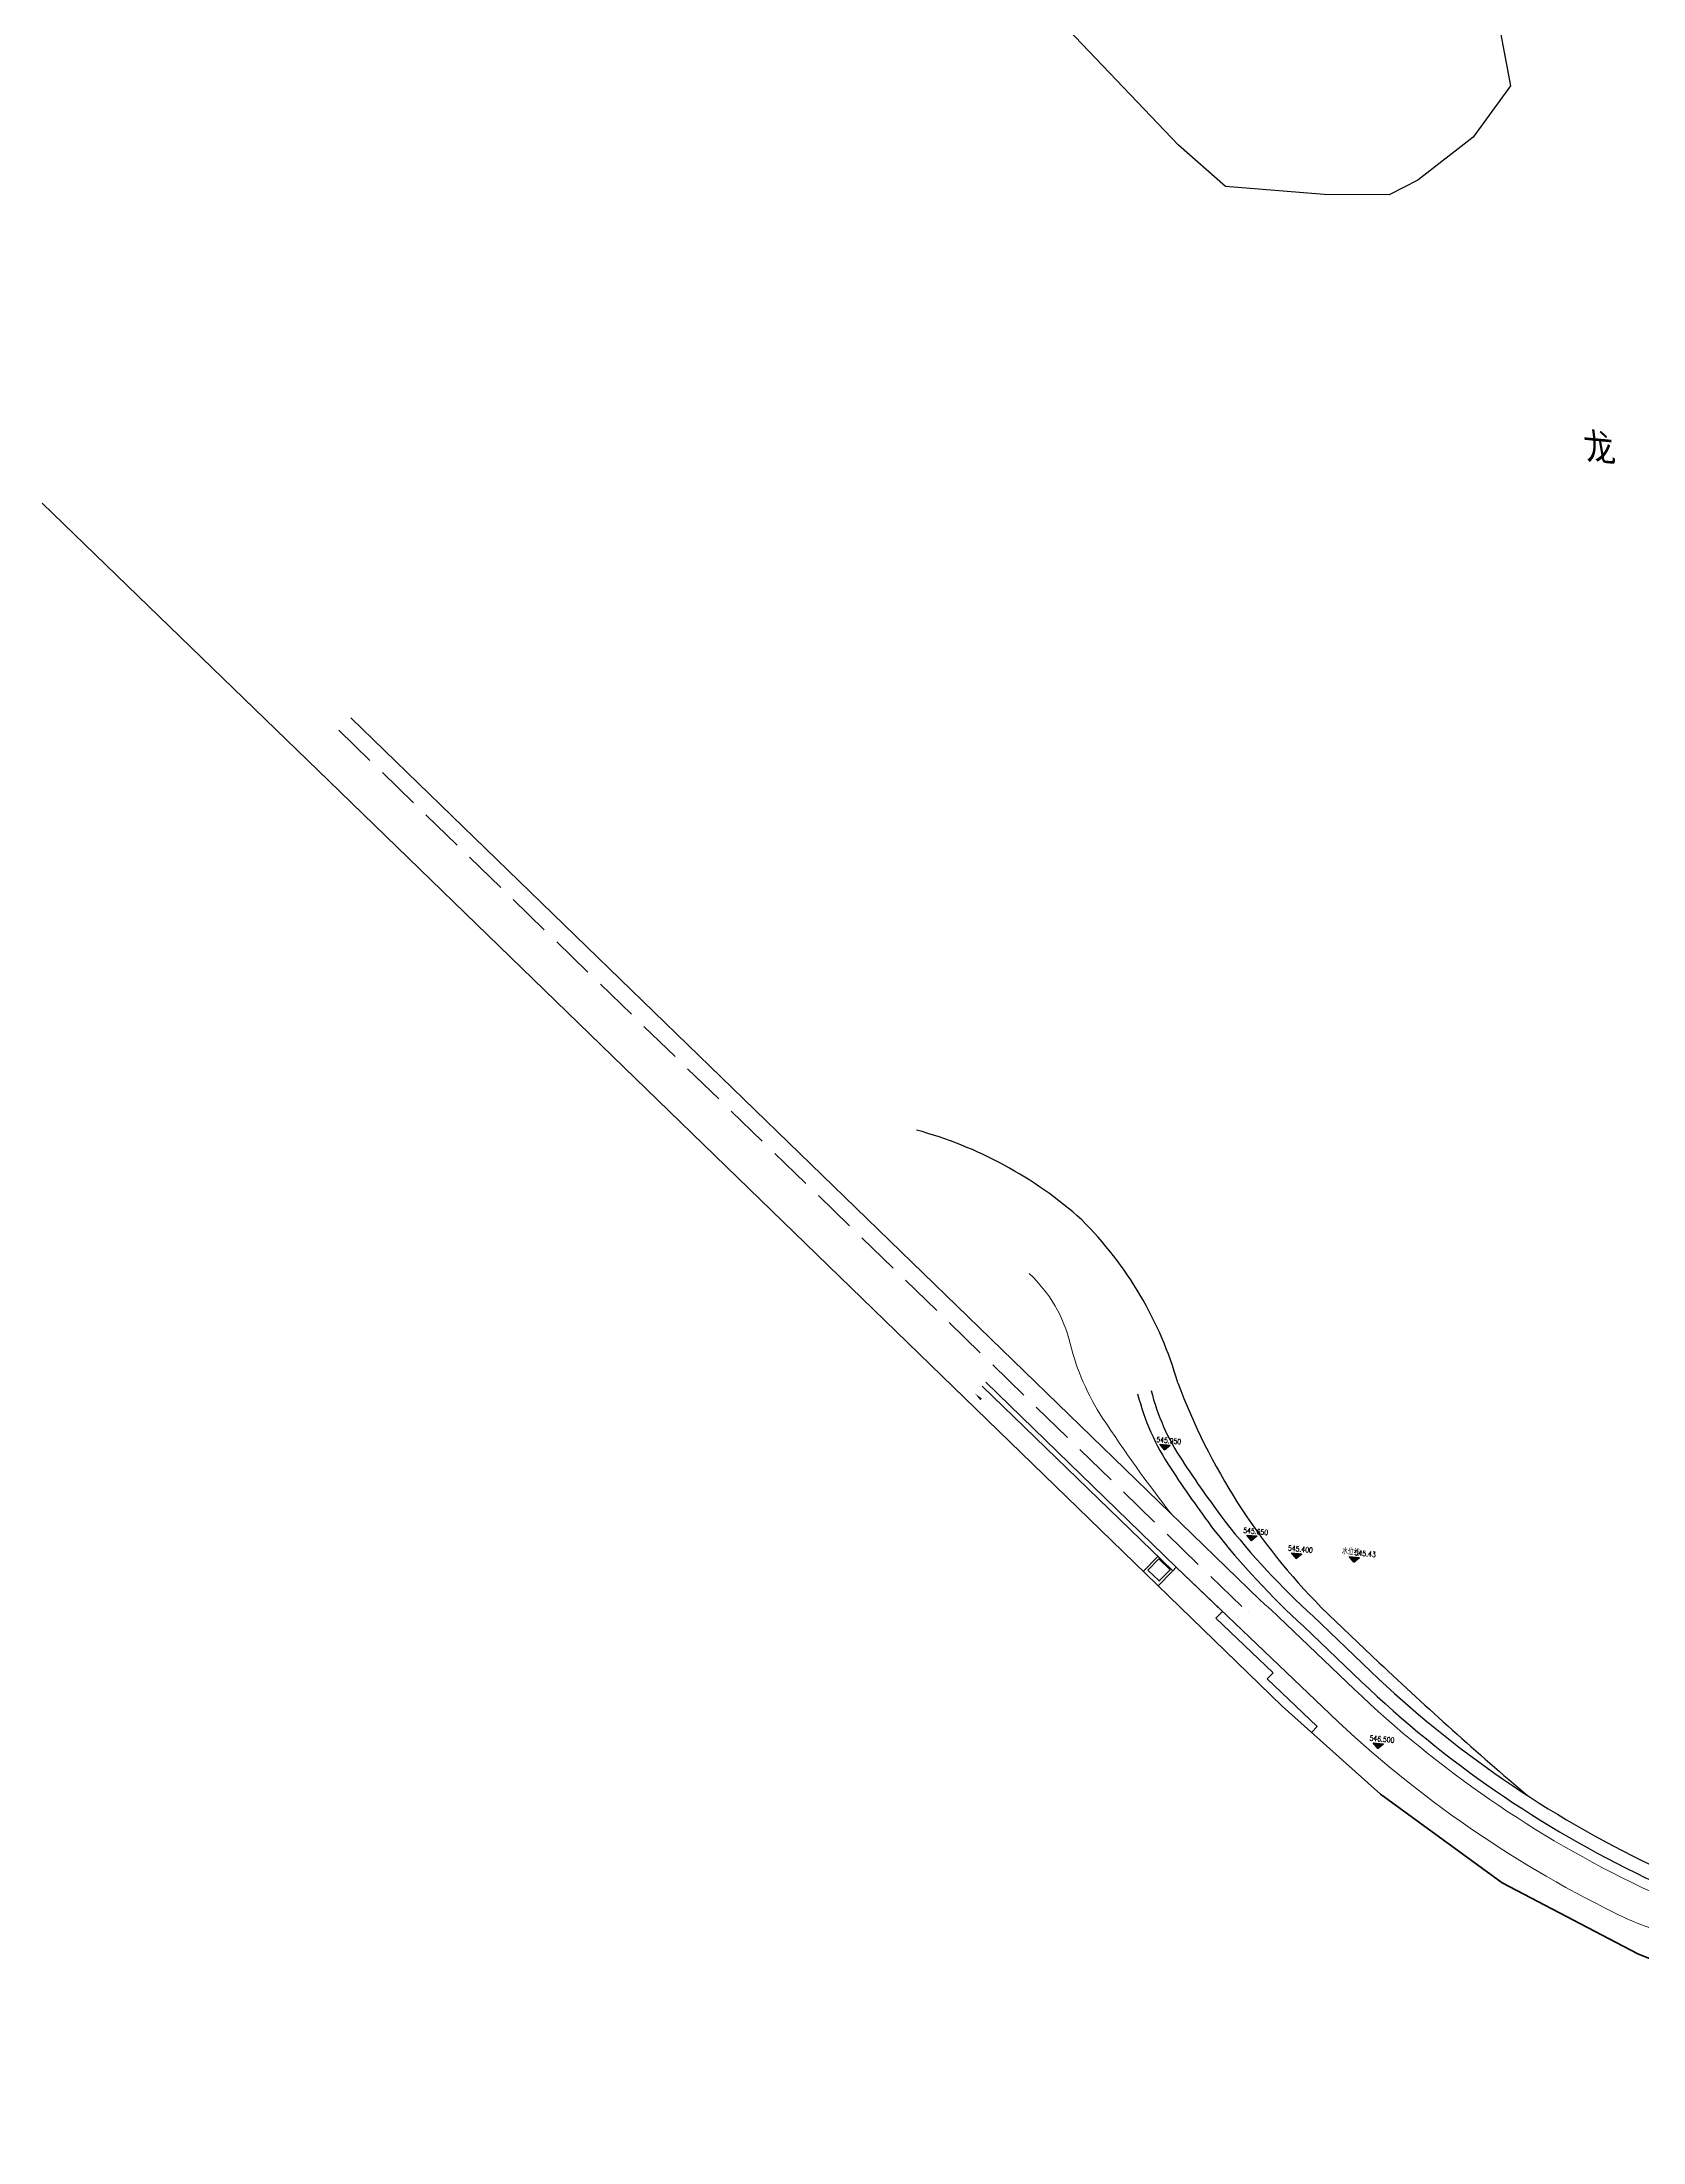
# Model space of a CAD drawing. Header units: millimetres. Extents: x -1481984 to -235402, y 1078406 to 1875046.
# Drawn here: x -595087 to -502859, y 1330223 to 1451224 of the extents above; entities that cross this region are included whole.
import ezdxf
from ezdxf.enums import TextEntityAlignment as Align

# ---------------------------------------------------------------- set-up
doc = ezdxf.new("R2010")
doc.units = ezdxf.units.MM
doc.header["$LTSCALE"] = 1000
doc.linetypes.add('DASH', pattern=[0.35, 0.25, -0.1])
doc.layers.get('0').update_dxf_attribs({"linetype": 'CONTINUOUS'})
for name, color, linetype in [('0-入水台阶LW', 33, 'CONTINUOUS'), ('DIM_ELEV', 3, 'CONTINUOUS'), ('DIM_SYMB', 3, 'CONTINUOUS'), ('PUB_TEXT', 7, 'CONTINUOUS'), ('SXSS', 5, 'CONTINUOUS')]:
    doc.layers.add(name, color=color, linetype=linetype)
for name, color, linetype, lineweight in [('0-建筑外轮廓线LW', 161, 'CONTINUOUS', 100), ('0-景观布局LW', 30, 'CONTINUOUS', 15), ('0-栏杆LW', 50, 'CONTINUOUS', 30), ('0-道路中线LW', 1, 'DASH', 18)]:
    doc.layers.add(name, color=color, linetype=linetype, lineweight=lineweight)
doc.styles.add('_TCH_DIM', font='SIMPLEX.shx', dxfattribs={"width": 0.7, "bigfont": 'GBCBIG.shx'})
doc.styles.add('HZ', font='rs.shx', dxfattribs={"width": 0.8, "bigfont": 'hztxt.shx'})

# ---------------------------------------------------------------- blocks, each defined once
blk = doc.blocks.new('地形')
at = {"layer": 'DIM_ELEV', "linetype": 'Continuous'}
for color, points in [(55, [(-98709, -28107), (-99009, -27807), (-98409, -27807)]), (55, [(-93233, -32838), (-93533, -32538), (-92933, -32538)]), (55, [(-90564, -33607), (-90864, -33307), (-90264, -33307)]), (152, [(-87238, -33511), (-87538, -33211), (-86938, -33211)]), (3, [(-84850, -44059), (-85150, -43759), (-84550, -43759)])]:
    blk.add_hatch(color=color, dxfattribs=at).paths.add_polyline_path(points)
at = {"layer": '0-入水台阶LW', "linetype": 'Continuous', "flags": 128}
for points in [[(-98320, -24184, 0.1277242), (-104724, -15362, 0.117564), (-114696, -11119, 0.117564)], [(-100563, -25037, 0.0850975), (-98275, -29112, 0.0130324), (-95462, -32401, 0.0412518), (-89766, -37478)], [(-88864, -36280), (-85236, -39138, 0.0134662), (-76001, -45948, 0.0745496)], [(-89766, -37478), (-86164, -40316, 0.0793742), (-68785, -50011, 0.1519935), (-64101, -50239, 0.0067018), (-57777, -48514, -0.1921646), (-33933, -50906, 0.0415689), (-25358, -54497, 0.0450554), (-10261, -57215)]]:
    blk.add_lwpolyline(points, format="xyb", dxfattribs=at)
at = {"layer": '0-入水台阶LW', "color": 143, "linetype": 'Continuous', "true_color": 0x7aafdf, "flags": 128}
for points in [[(-99809, -24768, 0.0850975), (-97654, -28608, 0.0129996), (-94875, -31858, 0.0411927), (-89285, -36839, 0.0411927)], [(-89285, -36839), (-85669, -39688, 0.0793742), (-68510, -49259, 0.1519935), (-64301, -49465, 0.0067018), (-57997, -47745, -0.1921646), (-33564, -50196, 0.0414868), (-25129, -53730, 0.0450016), (-10191, -56418)]]:
    blk.add_lwpolyline(points, format="xyb", dxfattribs=at)
at = {"layer": '0-入水台阶LW', "linetype": 'Continuous'}
blk.add_arc((-65424, -8211), 36569, 205.89901, 230.1352, dxfattribs=at)
at = {"layer": '0-建筑外轮廓线LW', "linetype": 'Continuous', "flags": 128}
for points in [[(-168267, 20050), (-150306, 5694), (-90562, -42170), (-84437, -46668), (-76989, -51095), (-68823, -54419), (-62131, -56395), (-52881, -57729), (-47201, -58036)], [(-99005, -35093), (-98444, -34389), (-97739, -34947), (-98300, -35651), (-99005, -35093)]]:
    blk.add_lwpolyline(points, dxfattribs=at)
at = {"layer": '0-景观布局LW', "linetype": 'Continuous'}
for p, q in [((-98522, -34256), (-99275, -35190)), ((-97587, -35009), (-98340, -35943))]:
    blk.add_line(p, q, dxfattribs=at)
blk.add_lwpolyline([(-149379, 9437), (-92432, -36189, 0.0044881), (-91746, -36683, 0.0044881)], format="xyb", dxfattribs=at)
at = {"layer": '0-景观布局LW', "linetype": 'Continuous', "flags": 128}
for points in [[(-97942, -31775, -0.0206128), (-102438, -26616, -0.0850975), (-104703, -22527, 0.1445662), (-107434, -18728, 0.1445662)], [(-97412, -34765), (-87773, -42358, 0.0793742), (-69678, -52453, 0.1519935), (-63450, -52757, 0.0067018), (-57059, -51013, -0.1921646), (-35133, -53212, 0.0416291), (-26147, -56974, 0.044237), (-10905, -59788, 0.0490701)], [(-91746, -36683), (-86535, -40787, 0.0793742), (-68991, -50574, 0.1519935), (-63950, -50820, 0.0067018), (-57611, -49091, -0.1921646), (-34210, -51438, 0.0416291), (-25530, -55071, 0.045095), (-10314, -57813)]]:
    blk.add_lwpolyline(points, format="xyb", dxfattribs=at)
blk.add_lwpolyline([(-97397, -34772), (-94508, -37053), (-94846, -37481), (-91274, -40300), (-91567, -40671), (-88452, -43129), (-88734, -43513)], dxfattribs=at)
at = {"layer": '0-栏杆LW', "linetype": 'Continuous'}
blk.add_lwpolyline([(-109338, -25206), (-97397, -34772), (-97585, -35006), (-109526, -25440)], dxfattribs=at)
at = {"layer": '0-道路中线LW', "ltscale": 10}
blk.add_lwpolyline([(-150005, 8655), (-93023, -36996), (-93023, -36996)], dxfattribs=at)
at = {"layer": 'DIM_ELEV', "color": 55, "linetype": 'Continuous'}
for p, q in [((-98709, -28107), (-99009, -27807)), ((-99009, -27807), (-98409, -27807)), ((-98709, -28107), (-98409, -27807)), ((-93233, -32838), (-93533, -32538)), ((-93533, -32538), (-92933, -32538)), ((-93233, -32838), (-92933, -32538)), ((-90564, -33607), (-90864, -33307)), ((-90864, -33307), (-90264, -33307)), ((-90564, -33607), (-90264, -33307))]:
    blk.add_line(p, q, dxfattribs=at)
at = {"layer": 'DIM_ELEV', "color": 152, "linetype": 'Continuous'}
for p, q in [((-87238, -33511), (-87538, -33211)), ((-87538, -33211), (-86938, -33211)), ((-87238, -33511), (-86938, -33211))]:
    blk.add_line(p, q, dxfattribs=at)
at = {"layer": 'DIM_ELEV', "color": 3, "linetype": 'Continuous'}
for p, q in [((-84850, -44059), (-85150, -43759)), ((-85150, -43759), (-84550, -43759)), ((-84850, -44059), (-84550, -43759))]:
    blk.add_line(p, q, dxfattribs=at)
at = {"layer": 'DIM_SYMB', "linetype": 'Continuous'}
blk.add_lwpolyline([(-97964, -35476, 0, 0, 0), (-109898, -25902, 0, 133, 0), (-109508, -26215, 0, 0, 0)], format="xyseb", dxfattribs=at)
at = {"layer": 'SXSS', "linetype": 'Continuous', "flags": 128}
blk.add_lwpolyline([(-92700, 45111), (-96428, 44780), (-102126, 44691), (-105060, 46807), (-113309, 53969), (-127925, 64487), (-142439, 75964), (-147841, 83518), (-151335, 90861), (-149959, 94634), (-148124, 95409), (-138069, 93576), (-127646, 86905), (-120871, 82040), (-114160, 80059), (-105543, 73348), (-94630, 63565), (-87749, 56937), (-86338, 52022), (-88208, 48885), (-91128, 46105)], close=True, dxfattribs=at)
at = {"layer": 'PUB_TEXT', "color": 7, "linetype": 'Continuous', "style": '_TCH_DIM', "width": 0.705882}
for s, p in [('545.950', (-99235, -27702)), ('545.650', (-93759, -32433)), ('545.400', (-91090, -33202)), ('545.43', (-87241, -33106)), ('546.500', (-85376, -43654))]:
    blk.add_text(s, height=297.5, dxfattribs=at).set_placement(p)
at = {"layer": 'PUB_TEXT', "color": 7, "linetype": 'Continuous', "style": '_TCH_DIM'}
blk.add_text('水位线', height=337.6, dxfattribs=at).set_placement((-87979, -33106))
at = {"layer": 'SXSS', "linetype": 'Continuous', "style": 'HZ', "oblique": 345}
blk.add_text('龙', height=1750, dxfattribs=at).set_placement((-79024, 31814), align=Align.MIDDLE)
blk.add_text('龙', height=1750, dxfattribs=at).set_placement((-79024, 31814), align=Align.MIDDLE)

msp = doc.modelspace()

# ---------------------------------------------------------------- block references
at = {"rotation": 354.5499898697486}
msp.add_blockref('地形', (-429484.2, 1388705.5), dxfattribs=at)

doc.saveas('drawing.dxf')
